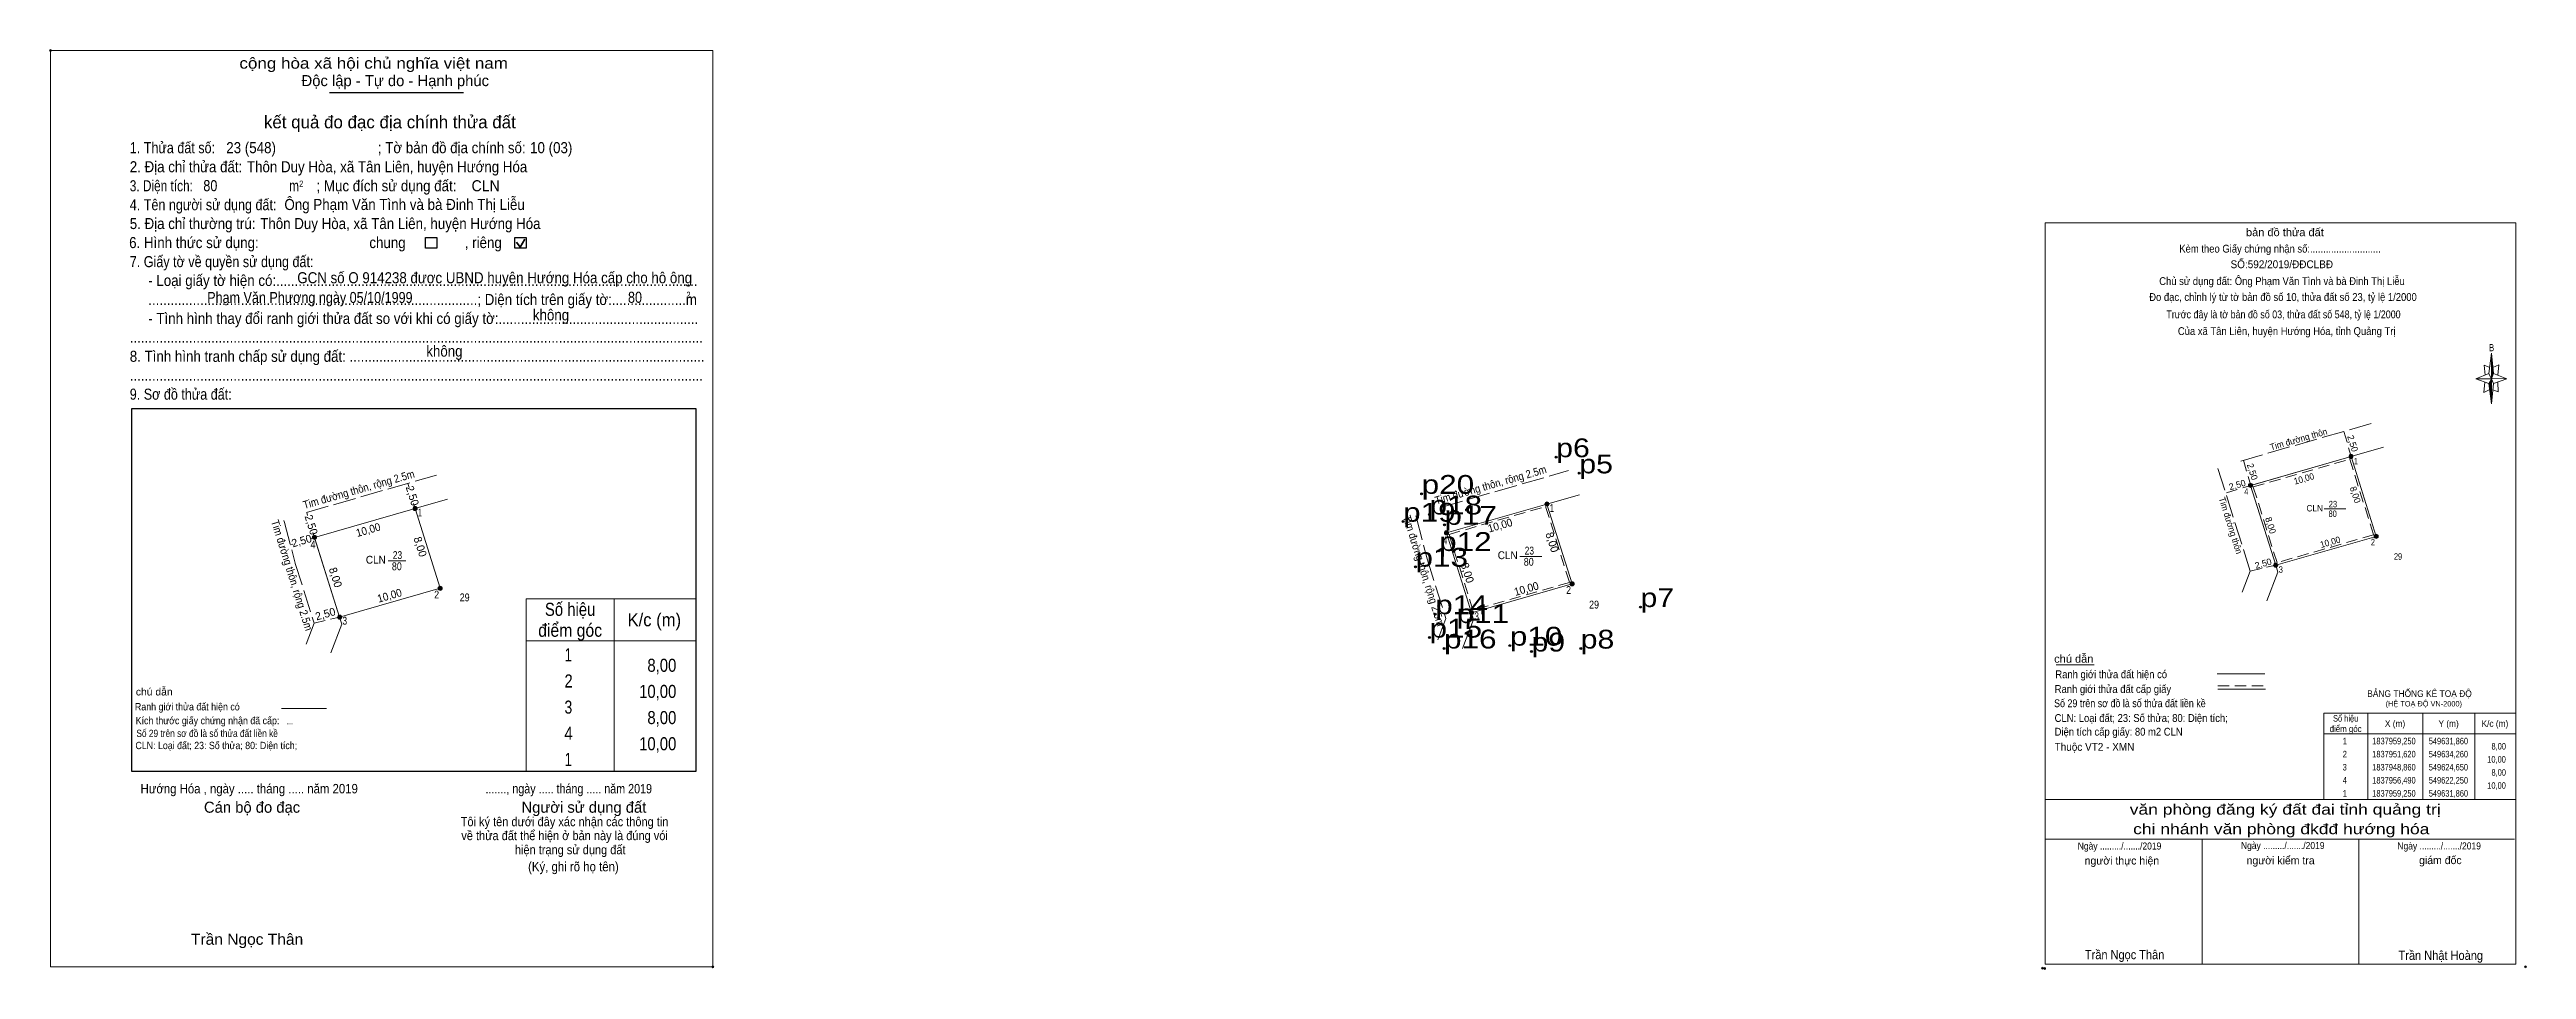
# Model space of a CAD drawing. Header units: metres. Extents: x 0 to 549725, y -16 to 1838003.
# Drawn here: x 549488.7 to 549725.5, y 1837914.8 to 1838002.7 of the extents above.
import ezdxf
from ezdxf.enums import TextEntityAlignment as Align

# ---------------------------------------------------------------- set-up
doc = ezdxf.new("R2010")
doc.units = ezdxf.units.M
doc.header["$LTSCALE"] = 0.36
doc.header["$PDMODE"] = 32
doc.header["$PDSIZE"] = 0.18
doc.linetypes.add('LONG_DASHED', pattern=[7.5, 6, -1.5])
doc.linetypes.add('MEDIUM_DASHED', pattern=[4.5, 3, -1.5])
for name, color, linetype, lineweight in [('1', 7, 'Continuous', 13), ('17', 7, 'Continuous', 13), ('28', 7, 'MEDIUM_DASHED', 13), ('5', 7, 'Continuous', 13), ('6', 7, 'Continuous', 13), ('63', 7, 'Continuous', 13)]:
    doc.layers.add(name, color=color, linetype=linetype, lineweight=lineweight)
doc.layers.add('12', color=7, linetype='Continuous')
doc.layers.add('7', color=7, linetype='Continuous')

msp = doc.modelspace()

# ---------------------------------------------------------------- hatches: boundary and pattern name
at = {"layer": '5'}
for points in [[(549722.14, 1837973.67), (549722.34, 1837971.72), (549722.14, 1837971.22)], [(549722.14, 1837971.22), (549722.14, 1837968.81), (549721.89, 1837970.76)]]:
    msp.add_hatch(color=256, dxfattribs=at).paths.add_polyline_path(points)
at = {"layer": '6'}
for points in [[(549708.914, 1837963.7919, 1), (549708.514, 1837963.7919, 1)], [(549523.87, 1837958.82, 1), (549523.47, 1837958.82, 1)], [(549632.06, 1837959.25, 1), (549631.66, 1837959.25, 1)], [(549699.304, 1837961.0319, 1), (549698.904, 1837961.0319, 1)], [(549622.45, 1837956.49, 1), (549622.05, 1837956.49, 1)], [(549514.26, 1837956.06, 1), (549513.86, 1837956.06, 1)], [(549711.314, 1837956.1619, 1), (549710.914, 1837956.1619, 1)], [(549634.46, 1837951.62, 1), (549634.06, 1837951.62, 1)], [(549701.704, 1837953.4019, 1), (549701.304, 1837953.4019, 1)], [(549526.27, 1837951.19, 1), (549525.87, 1837951.19, 1)], [(549516.66, 1837948.43, 1), (549516.26, 1837948.43, 1)], [(549624.85, 1837948.86, 1), (549624.45, 1837948.86, 1)]]:
    msp.add_hatch(color=256, dxfattribs=at).paths.add_polyline_path(points)

# ---------------------------------------------------------------- linework, layer by layer
at = {"layer": '1', "linetype": 'LONG_DASHED'}
for p, q in [((549511.13, 1837957.68), (549511.2, 1837957.49)), ((549619.32, 1837958.11), (549619.39, 1837957.92))]:
    msp.add_line(p, q, dxfattribs=at)
at = {"layer": '1'}
for p, q in [((549701.51, 1837953.4), (549711.12, 1837956.16)), ((549516.46, 1837948.43), (549526.07, 1837951.19)), ((549624.65, 1837948.86), (549634.26, 1837951.62))]:
    msp.add_line(p, q, dxfattribs=at)
for points in [[(549708.72, 1837963.79), (549711.12, 1837956.16), (549701.51, 1837953.4), (549699.11, 1837961.03)], [(549631.86, 1837959.25), (549634.26, 1837951.62), (549624.65, 1837948.86), (549622.25, 1837956.49)], [(549523.67, 1837958.82), (549526.07, 1837951.19), (549516.46, 1837948.43), (549514.06, 1837956.06)]]:
    msp.add_lwpolyline(points, close=True, dxfattribs=at)
at = {"layer": '17'}
msp.add_line((549680.54, 1837943.89), (549684.15, 1837943.89), dxfattribs=at)
at = {"layer": '28'}
for p, q in [((549708.03, 1837966.19), (549708.72, 1837963.79)), ((549698.43, 1837963.43), (549699.12, 1837961.03)), ((549696.81, 1837960.31), (549699.11, 1837961.03)), ((549699.06, 1837952.84), (549701.51, 1837953.4)), ((549514.01, 1837947.87), (549516.46, 1837948.43))]:
    msp.add_line(p, q, dxfattribs=at)
at = {"layer": '5'}
for p, q in [((549721.89, 1837971.72), (549722.14, 1837973.67)), ((549721.89, 1837970.76), (549720.64, 1837971.22)), ((549722.34, 1837970.76), (549722.14, 1837968.81)), ((549722.34, 1837971.72), (549723.59, 1837971.22)), ((549722.74, 1837970.91), (549722.79, 1837969.97)), ((549722.79, 1837969.97), (549722.28, 1837970.16)), ((549679.47, 1837931.01), (549724.46, 1837931.01)), ((549679.47, 1837927.2), (549724.35, 1837927.2)), ((549679.47, 1837927.2), (549724.35, 1837927.2)), ((549679.47, 1837927.2), (549724.35, 1837927.2)), ((549694.47, 1837915.26), (549694.47, 1837927.2)), ((549709.46, 1837915.26), (549709.46, 1837927.2))]:
    msp.add_line(p, q, dxfattribs=at)
for points in [[(549679.47, 1837986.14), (549724.46, 1837986.14), (549724.46, 1837915.26), (549679.47, 1837915.26)], [(549722.14, 1837973.67), (549722.34, 1837971.72), (549722.14, 1837971.22)], [(549722.14, 1837971.22), (549720.64, 1837971.22), (549721.89, 1837971.72), (549722.34, 1837970.76), (549723.59, 1837971.22), (549722.14, 1837971.26)], [(549722.14, 1837971.22), (549722.14, 1837968.81), (549721.89, 1837970.76)]]:
    msp.add_lwpolyline(points, close=True, dxfattribs=at)
for points in [[(549722.14, 1837971.22), (549721.89, 1837971.72), (549720.64, 1837971.22)], [(549721.49, 1837970.91), (549721.39, 1837969.92), (549721.93, 1837970.16)], [(549721.99, 1837972.31), (549721.44, 1837972.51), (549721.54, 1837971.56)], [(549722.14, 1837971.22), (549722.34, 1837970.76), (549723.59, 1837971.22)], [(549722.28, 1837972.31), (549722.84, 1837972.56), (549722.74, 1837971.56)], [(549724.46, 1837915.26), (549679.47, 1837915.26), (549679.47, 1837927.2)]]:
    msp.add_lwpolyline(points, dxfattribs=at)
for p in [(549679.23, 1837914.88), (549679.43, 1837914.85)]:
    msp.add_point(p, dxfattribs=at)
at = {"layer": '6', "lineweight": 25}
for p, q in [((549515.49, 1837998.58), (549528.3, 1837998.58)), ((549496.59, 1837968.38), (549550.49, 1837968.38)), ((549550.49, 1837968.38), (549550.49, 1837933.68))]:
    msp.add_line(p, q, dxfattribs=at)
at = {"layer": '6', "lineweight": 35}
for p, q in [((549533.35, 1837984.27), (549533.71, 1837983.8)), ((549533.71, 1837983.8), (549534.15, 1837984.58))]:
    msp.add_line(p, q, dxfattribs=at)
at = {"layer": '6', "linetype": 'LONG_DASHED'}
for p, q in [((549698.17, 1837963.36), (549710.78, 1837966.98)), ((549513.29, 1837958.44), (549525.73, 1837962.01)), ((549621.7, 1837958.93), (549633.92, 1837962.44)), ((549695.99, 1837962.63), (549699.07, 1837952.84)), ((549511.2, 1837957.49), (549512.22, 1837953.58)), ((549619.39, 1837957.92), (549620.41, 1837954.01)), ((549699.06, 1837952.84), (549698.18, 1837950.51))]:
    msp.add_line(p, q, dxfattribs=at)
at = {"layer": '6'}
for p, q in [((549699.12, 1837961.03), (549708.72, 1837963.79)), ((549708.81, 1837963.81), (549711.82, 1837964.67)), ((549523.76, 1837958.84), (549526.77, 1837959.7)), ((549622.26, 1837956.49), (549631.86, 1837959.25)), ((549631.95, 1837959.27), (549634.96, 1837960.13)), ((549513.31, 1837958.44), (549513.4, 1837958.15)), ((549513.91, 1837956.54), (549516.46, 1837948.43)), ((549514.07, 1837956.06), (549523.67, 1837958.82)), ((549701.71, 1837952.75), (549700.66, 1837949.99)), ((549701.71, 1837952.75), (549701.55, 1837952.33)), ((549516.66, 1837947.78), (549515.61, 1837945.02)), ((549516.46, 1837948.43), (549516.66, 1837947.78)), ((549516.66, 1837947.78), (549516.5, 1837947.36)), ((549624.85, 1837948.21), (549623.8, 1837945.45)), ((549624.85, 1837948.21), (549624.69, 1837947.79)), ((549695.91, 1837943.02), (549700.48, 1837943.02)), ((549695.99, 1837941.55), (549700.55, 1837941.55)), ((549510.91, 1837939.7), (549515.19, 1837939.7))]:
    msp.add_line(p, q, dxfattribs=at)
at = {"layer": '6', "linetype": 'MEDIUM_DASHED'}
msp.add_line((549695.99, 1837941.86), (549700.58, 1837941.86), dxfattribs=at)
at = {"layer": '6'}
msp.add_lwpolyline([(549488.82, 1838002.6), (549552.14, 1838002.6), (549552.14, 1837915.02), (549488.82, 1837915.02)], close=True, dxfattribs=at)
at = {"layer": '6', "lineweight": 25}
for points in [[(549524.66, 1837984.73), (549525.74, 1837984.73), (549525.74, 1837983.72), (549524.66, 1837983.72)], [(549533.21, 1837984.73), (549534.3, 1837984.73), (549534.3, 1837983.72), (549533.21, 1837983.72)]]:
    msp.add_lwpolyline(points, close=True, dxfattribs=at)
msp.add_lwpolyline([(549550.49, 1837933.68), (549496.59, 1837933.68), (549496.59, 1837968.38)], dxfattribs=at)
at = {"layer": '6'}
for points in [[(549699.11, 1837961.03), (549701.51, 1837953.4), (549701.71, 1837952.75)], [(549622.25, 1837956.49), (549624.65, 1837948.86), (549624.85, 1837948.21)]]:
    msp.add_lwpolyline(points, dxfattribs=at)
at = {"layer": '6', "linetype": 'LONG_DASHED'}
for points in [[(549512.22, 1837953.57), (549514.01, 1837947.87), (549513.13, 1837945.54)], [(549620.41, 1837954), (549622.2, 1837948.3), (549621.32, 1837945.97)]]:
    msp.add_lwpolyline(points, dxfattribs=at)
at = {"layer": '6'}
for centre in [(549708.714, 1837963.7919), (549523.67, 1837958.82), (549631.86, 1837959.25), (549699.104, 1837961.0319), (549622.25, 1837956.49), (549514.06, 1837956.06), (549711.114, 1837956.1619), (549634.26, 1837951.62), (549701.504, 1837953.4019), (549526.07, 1837951.19), (549516.46, 1837948.43), (549624.65, 1837948.86)]:
    msp.add_circle(centre, 0.2, dxfattribs=at)
for p in [(549488.82, 1838002.6), (549552.14, 1837915.02), (549725.39, 1837915.02)]:
    msp.add_point(p, dxfattribs=at)
at = {"layer": '63'}
for p, q in [((549708.72, 1837963.79), (549711.12, 1837956.16)), ((549522.98, 1837961.22), (549523.1, 1837960.82)), ((549523.53, 1837959.3), (549523.67, 1837958.82)), ((549631.86, 1837959.25), (549634.26, 1837951.62)), ((549523.67, 1837958.82), (549526.07, 1837951.19)), ((549706.14, 1837958.78), (549708.23, 1837958.78)), ((549511.76, 1837955.34), (549512, 1837955.41)), ((549513.68, 1837955.94), (549514.06, 1837956.06)), ((549629.28, 1837954.24), (549631.37, 1837954.24)), ((549521.09, 1837953.81), (549522.79, 1837953.81)), ((549534.29, 1837933.68), (549534.29, 1837950.18)), ((549542.69, 1837950.18), (549542.69, 1837933.68)), ((549542.69, 1837950.18), (549542.69, 1837933.68)), ((549550.49, 1837950.18), (549550.49, 1837933.68)), ((549710.31, 1837939.27), (549710.31, 1837931.01)), ((549715.56, 1837939.27), (549715.56, 1837931.01)), ((549720.56, 1837939.27), (549720.56, 1837931.01)), ((549706.11, 1837937.27), (549724.46, 1837937.27))]:
    msp.add_line(p, q, dxfattribs=at)
at = {"layer": '63', "linetype": 'MEDIUM_DASHED'}
for points in [[(549708.59, 1837963.54), (549710.87, 1837956.3), (549701.64, 1837953.65), (549699.36, 1837960.89)], [(549631.73, 1837959), (549634.01, 1837951.76), (549624.78, 1837949.11), (549622.5, 1837956.35)]]:
    msp.add_lwpolyline(points, close=True, dxfattribs=at)
at = {"layer": '63'}
for points in [[(549534.29, 1837950.18), (549542.69, 1837950.18), (549550.49, 1837950.18)], [(549534.29, 1837946.18), (549542.69, 1837946.18), (549550.49, 1837946.18)], [(549550.49, 1837933.68), (549542.69, 1837933.68), (549534.29, 1837933.68)]]:
    msp.add_lwpolyline(points, dxfattribs=at)
msp.add_lwpolyline([(549706.11, 1837939.27), (549724.46, 1837939.27), (549724.46, 1837931.01), (549706.11, 1837931.01)], close=True, dxfattribs=at)
at = {"layer": '7'}
for p in [(549632.74, 1837963.72), (549634.95, 1837962.19), (549619.88, 1837960.22), (549618.11, 1837957.57), (549620.64, 1837958.25), (549622.06, 1837957.26), (549621.55, 1837954.76), (549619.29, 1837953.25), (549640.8, 1837949.4), (549621.18, 1837948.72), (549620.64, 1837946.48), (549622.02, 1837945.43), (549628.31, 1837945.71), (549630.38, 1837945.15), (549635.08, 1837945.43)]:
    msp.add_point(p, dxfattribs=at)

# ---------------------------------------------------------------- texts
at = {"layer": '1'}
for s, height, width, p in [('CLN', 0.62, 0.95, (549705.24, 1837958.54)), ('23', 0.62, 0.8, (549706.985, 1837958.93)), ('80', 0.62, 0.85, (549706.96, 1837958.01)), ('CLN', 0.75, 0.95, (549519.915, 1837953.55)), ('23', 0.75, 0.8, (549521.985, 1837953.99)), ('CLN', 0.75, 0.95, (549628.105, 1837953.98)), ('23', 0.75, 0.8, (549630.175, 1837954.42)), ('29', 0.62, 0.85, (549713.205, 1837953.92)), ('80', 0.75, 0.85, (549521.925, 1837952.92)), ('80', 0.75, 0.85, (549630.115, 1837953.35)), ('29', 0.75, 0.85, (549528.41, 1837949.95)), ('29', 0.75, 0.85, (549636.36, 1837949.26))]:
    msp.add_text(s, height=height, dxfattribs=dict(at, width=width)).set_placement(p, align=Align.CENTER)
for s, height, width, p in [('BẢNG THỐNG KÊ TOẠ ĐỘ ', 0.6322, 0.95, (549710.26, 1837940.81)), ('(HỆ TOẠ ĐỘ VN-2000)', 0.5113, 0.9, (549712.02, 1837939.9))]:
    msp.add_text(s, height=height, dxfattribs=dict(at, width=width)).set_placement(p)
at = {"layer": '12'}
for s, width, p in [('p6', 1.2, (549632.74, 1837963.72)), ('p6', 1.2, (549632.74, 1837963.72)), ('p5', 1.2, (549634.95, 1837962.18)), ('p5', 1.2, (549634.95, 1837962.18)), ('p20', 1.25, (549619.88, 1837960.22)), ('p20', 1.25, (549619.88, 1837960.22)), ('p19', 1.25, (549618.11, 1837957.56)), ('p19', 1.25, (549618.11, 1837957.56)), ('p18', 1.25, (549620.64, 1837958.25)), ('p18', 1.25, (549620.64, 1837958.25)), ('p17', 1.25, (549622.06, 1837957.26)), ('p17', 1.25, (549622.06, 1837957.26)), ('p12', 1.25, (549621.55, 1837954.76)), ('p12', 1.25, (549621.55, 1837954.76)), ('p13', 1.25, (549619.29, 1837953.26)), ('p13', 1.25, (549619.29, 1837953.26)), ('p14', 1.25, (549621.18, 1837948.72)), ('p14', 1.25, (549621.18, 1837948.72)), ('p11', 1.25, (549623.22, 1837947.87)), ('p11', 1.25, (549623.22, 1837947.87)), ('p7', 1.2, (549640.8, 1837949.4)), ('p7', 1.2, (549640.8, 1837949.4)), ('p15', 1.25, (549620.64, 1837946.48)), ('p15', 1.25, (549620.64, 1837946.48)), ('p16', 1.25, (549622.02, 1837945.44)), ('p16', 1.25, (549622.02, 1837945.44)), ('p10', 1.25, (549628.31, 1837945.71)), ('p10', 1.25, (549628.31, 1837945.71)), ('p8', 1.2, (549635.08, 1837945.43)), ('p8', 1.2, (549635.08, 1837945.43)), ('p9', 1.2, (549630.38, 1837945.15)), ('p9', 1.2, (549630.38, 1837945.15))]:
    msp.add_text(s, height=1.8, dxfattribs=dict(at, width=width)).set_placement(p)
at = {"layer": '5'}
for s, height, width, p in [('bản đồ thửa đất', 0.7497, 1.05, (549702.39, 1837984.85)), ('Kèm theo Giấy chứng nhận số:...........................', 0.7497, 0.9, (549701.93, 1837983.28)), ('SỐ:592/2019/ĐĐCLBĐ', 0.7497, 0.95, (549702.095, 1837981.79)), ('Chủ sử dụng đất: Ông Phạm Văn Tình và bà Đinh Thị Liễu', 0.7497, 0.9, (549702.115, 1837980.18)), ('Đo đạc, chỉnh lý từ tờ bản đồ số 10, thửa đất số 23, tỷ lệ 1/2000 ', 0.7497, 0.9, (549702.335, 1837978.66)), ('Trước đây là tờ bản đồ số 03, thửa đất số 548, tỷ lệ 1/2000 ', 0.7497, 0.85, (549702.375, 1837977)), ('Của xã Tân Liên, huyện Hướng Hóa, tỉnh Quảng Trị', 0.7497, 0.9, (549702.565, 1837975.4)), ('B', 0.6885, 0.8, (549722.15, 1837973.85)), ('văn phòng đăng ký đất đai tỉnh quảng trị', 0.9995, 1.25, (549702.42, 1837929.56)), ('chi nhánh văn phòng đkđđ hướng hóa', 0.9995, 1.25, (549702.045, 1837927.69)), ('Ngày ........./......./2019', 0.6748, 0.9, (549686.585, 1837926.22)), ('Ngày ........./......./2019', 0.6748, 0.9, (549702.185, 1837926.27)), ('Ngày ........./......./2019', 0.6748, 0.9, (549717.135, 1837926.23)), ('Trần Ngọc Thân', 0.8719, 0.9, (549687.07, 1837915.74)), ('Trần Nhật Hoàng', 0.8746, 0.9, (549717.29, 1837915.67))]:
    msp.add_text(s, height=height, dxfattribs=dict(at, width=width)).set_placement(p, align=Align.CENTER)
for s, p in [('người thực hiện', (549686.81, 1837924.79)), ('người kiểm tra', (549701.98, 1837924.81)), ('giám đốc', (549717.25, 1837924.83))]:
    msp.add_text(s, height=0.7497, dxfattribs=at).set_placement(p, align=Align.CENTER)
at = {"layer": '6'}
for s, height, width, p in [('cộng hòa xã hội chủ nghĩa việt nam', 1.057, 1.15, (549506.88, 1838000.86)), ('2. Địa chỉ thửa đất:', 1.057, 0.9, (549496.4, 1837990.96)), ('1. Thửa đất số:', 1.057, 0.85, (549496.4, 1837992.78)), ('23 (548)', 1.06, 0.9, (549505.62, 1837992.78)), ('Thôn Duy Hòa, xã Tân Liên, huyện Hướng Hóa', 1.057, 0.9, (549507.6, 1837990.96)), ('; Tờ bản đồ địa chính số:', 1.057, 0.9, (549520.11, 1837992.78)), ('10 (03)', 1.06, 0.9, (549534.66, 1837992.78)), ('3. Diện tích:', 1.057, 0.8, (549496.4, 1837989.14)), ('80', 1.06, 0.85, (549503.43, 1837989.15)), ('m', 1.057, 0.8, (549511.63, 1837989.14)), ('2', 0.6038, 0.8, (549512.59, 1837989.56)), ('; Mục đích sử dụng đất:', 1.057, 0.9, (549514.25, 1837989.14)), ('CLN', 1.06, 0.95, (549529.07, 1837989.14)), ('4. Tên người sử dụng đất:', 1.057, 0.85, (549496.4, 1837987.33)), ('Ông Phạm Văn Tình và bà Đinh Thị Liễu', 1.06, 0.9, (549511.18, 1837987.35)), ('5. Địa chỉ thường trú:', 1.057, 0.9, (549496.4, 1837985.53)), ('Thôn Duy Hòa, xã Tân Liên, huyện Hướng Hóa', 1.057, 0.9, (549508.87, 1837985.53)), ('6. Hình thức sử dụng:', 1.057, 0.9, (549496.34, 1837983.71)), ('7. Giấy tờ về quyền sử dụng đất:', 1.057, 0.85, (549496.4, 1837981.89)), ('chung                , riêng', 1.057, 0.9, (549519.3, 1837983.71)), ('     - Loại giấy tờ hiện có:..................................................................................................................', 1.057, 0.9, (549496.4, 1837980.09)), ('GCN số O 914238 được UBND huyện Hướng Hóa cấp cho hộ ông', 1.057, 0.9, (549512.41, 1837980.35)), ('     .........................................................................................; Diện tích trên giấy tờ:....................m', 1.057, 0.9, (549496.4, 1837978.27)), ('Phạm Văn Phương ngày 05/10/1999', 1.057, 0.85, (549503.8, 1837978.46)), ('không', 1.057, 0.9, (549534.93, 1837976.8)), ('80', 1.06, 0.85, (549544.02, 1837978.48)), ('2', 0.6038, 0.8, (549549.61, 1837978.94)), ('     - Tình hình thay đổi ranh giới thửa đất so với khi có giấy tờ:......................................................', 1.057, 0.9, (549496.4, 1837976.46)), ('8. Tình hình tranh chấp sử dụng đất: ................................................................................................', 1.057, 0.9, (549496.4, 1837972.84)), ('...........................................................................................................................................................', 1.057, 0.9, (549496.4, 1837974.66)), ('không', 1.057, 0.9, (549524.74, 1837973.34)), ('...........................................................................................................................................................', 1.057, 0.9, (549496.4, 1837971.04)), ('9. Sơ đồ thửa đất:', 1.057, 0.85, (549496.4, 1837969.22)), ('chú dẫn', 0.7497, 1.05, (549680.34, 1837944.08)), ('Ranh giới thửa đất hiện có ', 0.7497, 0.9, (549680.45, 1837942.6)), ('Ranh giới thửa đất hiện có ', 0.7035, 0.9, (549496.89, 1837939.52)), ('chú dẫn', 0.7035, 1.05, (549496.98, 1837940.95)), ('Số 29 trên sơ đồ là số thửa đất liền kề', 0.7497, 0.85, (549680.33, 1837939.83)), ('Ranh giới thửa đất cấp giấy', 0.7497, 0.9, (549680.39, 1837941.19)), ('Kích thước giấy chứng nhận đã cấp:', 0.7035, 0.9, (549496.96, 1837938.2)), ('Số 29 trên sơ đồ là số thửa đất liền kề', 0.7, 0.85, (549497.03, 1837936.98)), ('CLN: Loại đất; 23: Số thửa; 80: Diện tích;', 0.7497, 0.9, (549680.38, 1837938.42)), ('Diện tích cấp giấy: 80 m2 CLN', 0.7497, 0.9, (549680.38, 1837937.11)), ('CLN: Loại đất; 23: Số thửa; 80: Diện tích;', 0.7, 0.9, (549496.94, 1837935.82)), ('Thuộc VT2 - XMN', 0.7497, 0.95, (549680.38, 1837935.66)), ('Hướng Hóa , ngày ..... tháng ..... năm 2019', 0.9029, 0.9, (549497.43, 1837931.59)), ('......., ngày ..... tháng ..... năm 2019', 0.9029, 0.85, (549530.4, 1837931.59)), ('(Ký, ghi rõ họ tên)', 0.9059, 0.9, (549534.47, 1837924.14)), ('Trần Ngọc Thân', 1.057, 1.05, (549502.25, 1837917.12))]:
    msp.add_text(s, height=height, dxfattribs=dict(at, width=width)).set_placement(p)
for s, p in [('Độc lập - Tự do - Hạnh phúc', (549512.82, 1837999.19)), ('Cán bộ đo đạc', (549503.49, 1837929.74)), ('Người sử dụng đất', (549533.84, 1837929.74))]:
    msp.add_text(s, height=1.057, dxfattribs=at).set_placement(p)
for s, height, p in [('kết quả đo đạc địa chính thửa đất', 1.208, (549521.26, 1837995.16)), ('.', 0.302, (549552.1356, 1837914.85))]:
    msp.add_text(s, height=height, dxfattribs=at).set_placement(p, align=Align.CENTER)
for s, height, rotation, width, p in [('Tim đường thôn', 0.62, 16.012, 0.95, (549703.7845, 1837965.1417)), ('Tim đường thôn, rộng 2.5m', 0.75, 16.012, 0.9, (549518.3866, 1837960.2899)), ('Tim đường thôn, rộng 2.5m', 0.75, 16.012, 0.9, (549626.5766, 1837960.7199)), ('Tim đường thôn', 0.62, 287.434, 0.95, (549696.9077, 1837957.1079)), ('Tim đường thôn, rộng 2.5m', 0.75, 287.434, 0.9, (549511.5427, 1837952.3274)), ('Tim đường thôn, rộng 2.5m', 0.75, 287.434, 0.9, (549619.7327, 1837952.7574))]:
    msp.add_text(s, height=height, rotation=rotation, dxfattribs=dict(at, width=width)).set_placement(p, align=Align.CENTER)
at = {"layer": '6', "width": 0.9}
for s, height, p in [('...', 0.588, (549511.705, 1837938.18)), ('Tôi ký tên dưới đây xác nhận các thông tin', 0.8731, (549537.955, 1837928.45)), ('về thửa đất thể hiện ở bản này là đúng vói', 0.8731, (549537.96, 1837927.12)), ('hiện trạng sử dụng đất', 0.8731, (549538.495, 1837925.77))]:
    msp.add_text(s, height=height, dxfattribs=at).set_placement(p, align=Align.CENTER)
at = {"layer": '63'}
for s, height, rotation, p in [('2,50', 0.62, 287.461, (549708.5765, 1837964.948)), ('2,50', 0.62, 16.024, (549697.9244, 1837960.7867)), ('2,50', 0.62, 287.461, (549698.9865, 1837962.248)), ('2,50', 0.75, 287.461, (549523.0586, 1837959.9325)), ('8,00', 0.62, 287.461, (549708.8281, 1837960.043)), ('2,50', 0.75, 287.461, (549513.3886, 1837957.1525)), ('8,00', 0.75, 287.461, (549631.9986, 1837955.4825)), ('8,00', 0.62, 287.461, (549700.7281, 1837957.113)), ('2,50', 0.75, 16.024, (549512.9265, 1837955.3732)), ('8,00', 0.75, 287.461, (549523.8086, 1837955.0525)), ('8,00', 0.75, 287.461, (549515.7086, 1837952.1225)), ('8,00', 0.75, 287.461, (549623.8986, 1837952.5525)), ('2,50', 0.62, 16.024, (549700.4044, 1837953.2667)), ('2,50', 0.75, 16.024, (549515.1965, 1837948.3832))]:
    msp.add_text(s, height=height, rotation=rotation, dxfattribs=at).set_placement(p, align=Align.CENTER)
for s, height, width, p in [(' 1', 0.62, 0.75, (549709.38, 1837963.03)), (' 1', 0.75, 0.75, (549632.54, 1837958.5)), (' 4', 0.62, 0.85, (549698.9, 1837960.13)), (' 1', 0.75, 0.75, (549524.35, 1837958.07)), (' 4', 0.75, 0.85, (549514.15, 1837955.01)), (' 4', 0.75, 0.85, (549622.34, 1837955.41)), (' 2', 0.62, 0.85, (549711, 1837955.3)), (' 3', 0.62, 0.8, (549702.2, 1837952.68)), (' 2', 0.75, 0.85, (549525.97, 1837950.22)), (' 2', 0.75, 0.85, (549634.16, 1837950.65)), (' 3', 0.75, 0.8, (549517.17, 1837947.72)), (' 3', 0.75, 0.8, (549625.36, 1837948.15)), ('8,00', 1.25, 0.85, (549548.64, 1837943.21)), ('10,00', 1.25, 0.85, (549548.64, 1837940.71)), ('8,00', 1.25, 0.85, (549548.64, 1837938.21)), ('10,00', 1.25, 0.85, (549548.64, 1837935.71)), ('8,00', 0.625, 0.85, (549723.52, 1837935.78)), ('10,00', 0.625, 0.85, (549723.51, 1837934.53)), ('8,00', 0.625, 0.85, (549723.52, 1837933.28)), ('10,00', 0.625, 0.85, (549723.51, 1837932.03))]:
    msp.add_text(s, height=height, dxfattribs=dict(at, width=width)).set_placement(p, align=Align.RIGHT)
at = {"layer": '63', "width": 0.95}
for height, p in [(0.62, (549704.2994, 1837961.3727)), (0.75, (549519.2915, 1837956.4207)), (0.75, (549627.4815, 1837956.8507)), (0.62, (549706.8094, 1837955.3127)), (0.75, (549629.9915, 1837950.7907)), (0.75, (549521.3315, 1837950.1407))]:
    msp.add_text('10,00', height=height, rotation=16.024, dxfattribs=at).set_placement(p, align=Align.CENTER)
at = {"layer": '63'}
for s, height, width, p in [('Số hiệu', 1.25, 0.85, (549538.49, 1837948.56)), ('điểm góc', 1.25, 0.9, (549538.49, 1837946.56)), ('K/c (m)', 1.25, 0.95, (549546.535, 1837947.56)), (' 1', 1.25, 0.75, (549538.14, 1837944.21)), (' 2', 1.25, 0.85, (549538.145, 1837941.71)), (' 3', 1.25, 0.8, (549538.135, 1837939.21)), (' 4', 1.25, 0.85, (549538.14, 1837936.71)), ('điểm góc', 0.625, 0.9, (549708.195, 1837937.45)), ('Số hiệu', 0.625, 0.85, (549708.2, 1837938.45)), ('X (m)', 0.625, 0.95, (549712.92, 1837937.95)), ('Y (m)', 0.625, 0.95, (549718.04, 1837937.95)), ('K/c (m)', 0.625, 0.95, (549722.465, 1837937.95)), (' 1', 1.25, 0.75, (549538.14, 1837934.21)), (' 2', 0.625, 0.85, (549708.02, 1837935.03)), (' 1', 0.625, 0.75, (549708.02, 1837936.28)), ('1837959,250', 0.625, 0.85, (549712.815, 1837936.28)), ('1837951,620', 0.625, 0.85, (549712.815, 1837935.03)), ('549631,860', 0.625, 0.85, (549718.02, 1837936.28)), ('549634,260', 0.625, 0.85, (549718.02, 1837935.03)), (' 4', 0.625, 0.85, (549708.015, 1837932.53)), (' 3', 0.625, 0.8, (549708.015, 1837933.78)), ('1837948,860', 0.625, 0.85, (549712.815, 1837933.78)), ('1837956,490', 0.625, 0.85, (549712.815, 1837932.53)), ('549624,650', 0.625, 0.85, (549718.02, 1837933.78)), ('549622,250', 0.625, 0.85, (549718.02, 1837932.53)), (' 1', 0.625, 0.75, (549708.02, 1837931.28)), ('1837959,250', 0.625, 0.85, (549712.815, 1837931.28)), ('549631,860', 0.625, 0.85, (549718.02, 1837931.28))]:
    msp.add_text(s, height=height, dxfattribs=dict(at, width=width)).set_placement(p, align=Align.CENTER)

doc.saveas('drawing.dxf')
